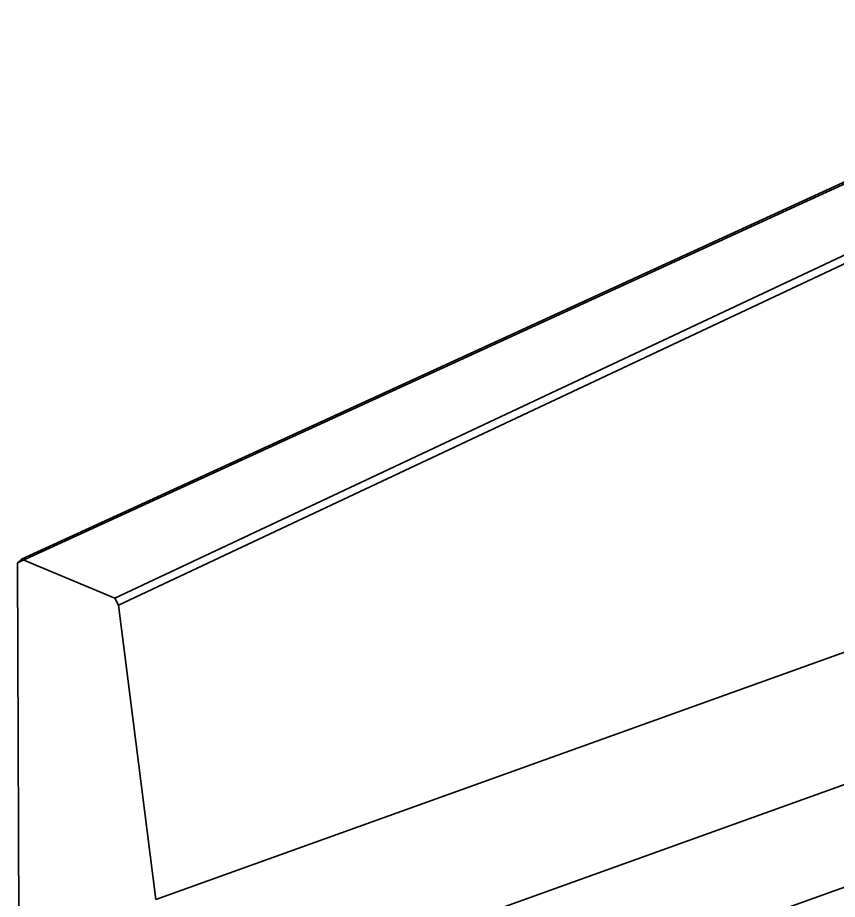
# Model space of a CAD drawing. Header units: metres. Extents: x -902 to -724, y 0 to 650.
# Drawn here: x -902.469 to -900.2, y 588.602 to 591.043 of the extents above; entities that cross this region are included whole.
import ezdxf

# ---------------------------------------------------------------- set-up
doc = ezdxf.new("R2010")
doc.units = ezdxf.units.M
doc.layers.add('D-BDGE-GEN-MOD', color=7, linetype='Continuous', lineweight=35)

msp = doc.modelspace()

# ---------------------------------------------------------------- linework, layer by layer
at = {"layer": 'D-BDGE-GEN-MOD', "color": 254, "true_color": 0xd7d7d7}
for p, q in [((-902.469, 589.5336), (-899.1996, 591.0328)), ((-902.4649, 588.0999), (-899.1945, 589.2743))]:
    msp.add_line(p, q, dxfattribs=at)
at = {"layer": 'D-BDGE-GEN-MOD'}
for p, q in [((-902.4587, 589.5435), (-899.1892, 591.0427)), ((-902.2004, 589.4357), (-898.9755, 590.9521)), ((-902.1895, 589.417), (-898.9647, 590.9334)), ((-902.0866, 588.6023), (-898.8162, 589.7766)), ((-902.469, 589.5336), (-902.4587, 589.5435)), ((-902.4587, 589.5435), (-902.2004, 589.4357)), ((-902.4649, 588.0999), (-902.469, 589.5336)), ((-902.2004, 589.4357), (-902.1895, 589.417)), ((-902.1895, 589.417), (-902.0866, 588.6023)), ((-898.8143, 589.1271), (-902.0847, 587.9528))]:
    msp.add_line(p, q, dxfattribs=at)

doc.saveas('drawing.dxf')
